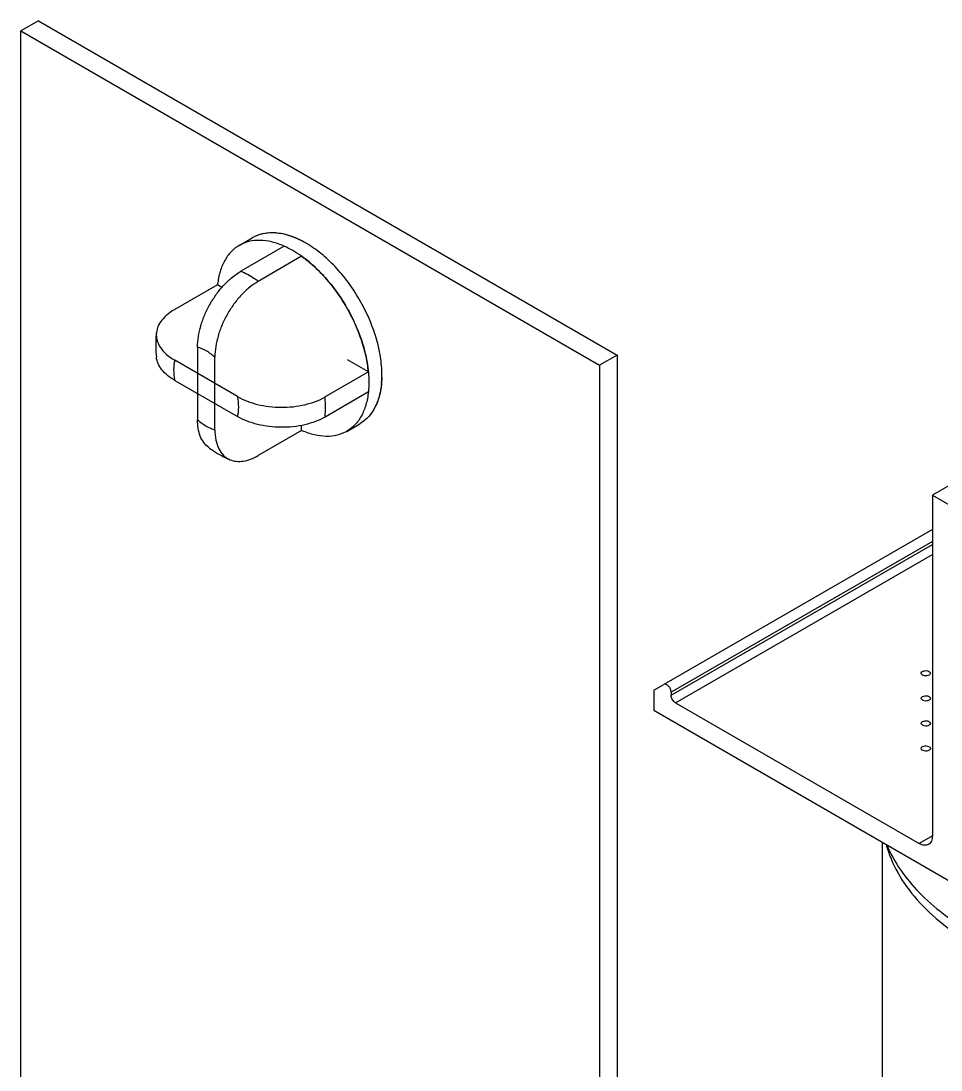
# Model space of a CAD drawing. Header units: millimetres. Extents: x 0 to 1189, y 0 to 858.
# Drawn here: x 262.9 to 412.9, y 165.9 to 336.9 of the extents above; entities that cross this region are included whole.
import ezdxf

# ---------------------------------------------------------------- set-up
doc = ezdxf.new("R2010")
doc.units = ezdxf.units.MM
doc.header["$LTSCALE"] = 65.395
doc.layers.get('0').update_dxf_attribs({"linetype": 'CONTINUOUS'})
doc.layers.add('AXIS', color=7, linetype='CONTINUOUS')
doc.layers.add('SURFACES', color=7, linetype='CONTINUOUS')

msp = doc.modelspace()

# ---------------------------------------------------------------- linework, layer by layer
at = {"color": 7, "linetype": 'Continuous'}
for p, q in [((265.76, 336.87), (262.93, 335.24)), ((265.76, 336.87), (360.07, 282.42)), ((262.93, 60.07), (262.93, 335.24)), ((262.93, 335.24), (357.24, 280.78)), ((305.84, 300.16), (298.77, 296.08)), ((308.67, 298.53), (301.6, 294.44)), ((294.96, 293.88), (287.89, 289.8)), ((295.68, 293.46), (294.96, 293.88)), ((291.7, 283.7), (291.7, 271.9)), ((294.53, 270.26), (294.53, 282.07)), ((360.07, 282.42), (357.24, 280.78)), ((360.07, 282.42), (360.07, 7.26)), ((298.22, 275.66), (288, 281.57)), ((319.55, 279.68), (316.17, 281.63)), ((357.24, 280.78), (357.24, 5.62)), ((319.55, 279.68), (312.48, 275.6)), ((288, 278.3), (298.22, 272.4)), ((319.55, 276.42), (312.48, 272.33)), ((308.67, 270.14), (301.6, 266.05)), ((308.67, 270.14), (308.67, 270.97)), ((428.32, 269.31), (411.47, 259.58)), ((411.47, 259.58), (414.29, 257.95)), ((411.47, 259.58), (411.47, 204.06)), ((411.47, 254.02), (367.7, 228.75)), ((366.08, 227.81), (367.7, 228.75)), ((366.08, 227.81), (366.08, 224.55)), ((368.9, 227.48), (368.9, 227)), ((369.61, 225.77), (409.34, 202.83))]:
    msp.add_line(p, q, dxfattribs=at)
at = {"color": 9, "linetype": 'Continuous'}
for p, q in [((411.47, 252.05), (368.9, 227.48)), ((368.9, 227), (411.47, 251.57)), ((369.61, 225.77), (411.47, 249.94)), ((411.47, 204.06), (409.34, 202.83))]:
    msp.add_line(p, q, dxfattribs=at)
at = {"color": 7, "linetype": 'Continuous'}
for centre, radius, start, end in [((308.57, 292.44), 13.69, 173.5459, 173.9618), ((308.56, 292.44), 13.67, 173.5458, 173.9663), ((289.76, 275.05), 30.3, 30.5771, 30.7819), ((289.77, 275.05), 30.3, 29.4222, 30.5772), ((289.76, 275.05), 30.3, 29.2181, 29.4226), ((314.23, 282.64), 13.69, 246.0385, 246.4544), ((314.22, 282.63), 13.67, 246.0341, 246.4545)]:
    msp.add_arc(centre, radius, start, end, dxfattribs=at)
for points, knots in [([(305.84, 300.16), (305.19, 300.45), (303.89, 300.91), (301.93, 301.2), (300.1, 301.02), (299, 300.59), (298.51, 300.3)], [0, 0, 0, 0, 0.282826, 0.539743, 0.77579, 1, 1, 1, 1]), ([(298.51, 300.3), (298.02, 300.02), (297.1, 299.29), (296.04, 297.82), (295.31, 296.01), (295.05, 294.68), (294.97, 293.98)], [0, 0, 0, 0, 0.224634, 0.46088, 0.717654, 1, 1, 1, 1]), ([(298.51, 300.3), (298.02, 300.02), (297.1, 299.29), (296.04, 297.82), (295.31, 296.01), (295.05, 294.68), (294.97, 293.98)], [0, 0, 0, 0, 0.224633, 0.460878, 0.71765, 1, 1, 1, 1]), ([(315.85, 290.46), (315.2, 291.56), (313.79, 293.65), (311.34, 296.39), (308.71, 298.61), (306.8, 299.73), (305.84, 300.16)], [0, 0, 0, 0, 0.271171, 0.533014, 0.77786, 1, 1, 1, 1]), ([(308.67, 298.53), (309.35, 298.04), (310.7, 296.95), (313.22, 294.39), (314.85, 292.15), (315.8, 290.56)], [0, 0, 0, 0, 0.234295, 0.481712, 1, 1, 1, 1]), ([(291.7, 283.7), (291.7, 284.87), (292.01, 286.68), (292.84, 289), (293.71, 290.75), (294.77, 292.39), (295.99, 293.87), (297.32, 295.12), (298.28, 295.79), (298.77, 296.08)], [0, 0, 0, 0, 0.236357, 0.365837, 0.498892, 0.632136, 0.762118, 0.885621, 1, 1, 1, 1]), ([(301.6, 294.44), (301.11, 294.16), (300.15, 293.48), (298.82, 292.24), (297.6, 290.76), (296.54, 289.12), (295.67, 287.36), (294.83, 285.04), (294.53, 283.23), (294.53, 282.07)], [0, 0, 0, 0, 0.114379, 0.237882, 0.367864, 0.501108, 0.634163, 0.763643, 1, 1, 1, 1]), ([(287.89, 289.8), (287.49, 289.57), (286.76, 289.07), (285.87, 288.18), (285.25, 287.2), (285.05, 286.49), (285, 286.14)], [0, 0, 0, 0, 0.287208, 0.546837, 0.781911, 1, 1, 1, 1]), ([(316.16, 289.93), (316.78, 288.82), (317.88, 286.55), (319.04, 283.07), (319.64, 279.67), (319.66, 277.46), (319.55, 276.42)], [0, 0, 0, 0, 0.27117, 0.533013, 0.777859, 1, 1, 1, 1]), ([(319.55, 279.68), (319.47, 280.52), (319.2, 282.23), (318.24, 285.69), (317.12, 288.22), (316.21, 289.84)], [0, 0, 0, 0, 0.234296, 0.481713, 1, 1, 1, 1]), ([(285, 286.14), (284.96, 285.81), (284.84, 284.46), (284.88, 283.09), (285, 282.08)], [0, 0, 0, 0, 0.249062, 1, 1, 1, 1]), ([(285, 286.14), (284.98, 285.93), (284.97, 285.51), (285.11, 284.65), (285.61, 283.58), (286.64, 282.46), (287.52, 281.85), (288, 281.57)], [0, 0, 0, 0, 0.10899, 0.218867, 0.449916, 0.708447, 1, 1, 1, 1]), ([(288, 278.3), (287.59, 278.54), (286.83, 279.05), (285.89, 279.97), (285.25, 280.98), (285.04, 281.72), (285, 282.08)], [0, 0, 0, 0, 0.287277, 0.547232, 0.782286, 1, 1, 1, 1]), ([(298.22, 275.66), (299.23, 275.08), (300.96, 274.44), (303.38, 274), (305.33, 273.88), (307.29, 273.98), (309.18, 274.3), (310.92, 274.82), (311.99, 275.32), (312.48, 275.6)], [0, 0, 0, 0, 0.236356, 0.365836, 0.498891, 0.632135, 0.762118, 0.885621, 1, 1, 1, 1]), ([(319.55, 276.42), (319.47, 275.7), (319.22, 274.35), (318.49, 272.51), (317.43, 271.01), (316.5, 270.28), (316.01, 269.99)], [0, 0, 0, 0, 0.282827, 0.539744, 0.775791, 1, 1, 1, 1]), ([(293.47, 267.41), (293.18, 267.62), (292.65, 268.18), (292.09, 269.24), (291.76, 270.51), (291.7, 271.42), (291.7, 271.9)], [0, 0, 0, 0, 0.217714, 0.452769, 0.712724, 1, 1, 1, 1]), ([(312.48, 272.33), (311.99, 272.05), (310.92, 271.56), (309.18, 271.03), (307.29, 270.71), (305.33, 270.62), (303.38, 270.74), (300.96, 271.18), (299.23, 271.82), (298.22, 272.4)], [0, 0, 0, 0, 0.114379, 0.237882, 0.367865, 0.501109, 0.634164, 0.763644, 1, 1, 1, 1]), ([(294.53, 270.26), (294.53, 269.7), (294.62, 268.64), (295.07, 267.18), (295.75, 266.21), (296.42, 265.66), (296.8, 265.46), (296.99, 265.38)], [0, 0, 0, 0, 0.291552, 0.550083, 0.781133, 0.89101, 1, 1, 1, 1]), ([(316.01, 269.99), (315.52, 269.71), (314.43, 269.28), (312.63, 269.1), (310.69, 269.37), (309.41, 269.81), (308.76, 270.1)], [0, 0, 0, 0, 0.224633, 0.460879, 0.717651, 1, 1, 1, 1]), ([(316.01, 269.99), (315.52, 269.71), (314.43, 269.28), (312.63, 269.1), (310.69, 269.37), (309.41, 269.81), (308.76, 270.1)], [0, 0, 0, 0, 0.224634, 0.460881, 0.717655, 1, 1, 1, 1]), ([(293.47, 267.41), (293.75, 267.2), (294.86, 266.43), (296.06, 265.77), (296.99, 265.38)], [0, 0, 0, 0, 0.251627, 1, 1, 1, 1]), ([(296.99, 265.38), (297.32, 265.24), (298.03, 265.07), (299.19, 265.11), (300.41, 265.44), (301.2, 265.82), (301.6, 266.05)], [0, 0, 0, 0, 0.21809, 0.453165, 0.712793, 1, 1, 1, 1]), ([(368.9, 227.48), (368.9, 227.65), (368.8, 228.03), (368.49, 228.55), (367.93, 228.89), (367.7, 228.75)], [0, 0, 0, 0, 0.277659, 0.577358, 1, 1, 1, 1]), ([(369.61, 225.77), (369.4, 225.89), (369.07, 226.28), (368.9, 226.75), (368.9, 227)], [0, 0, 0, 0, 0.499999, 1, 1, 1, 1]), ([(411.47, 204.06), (411.47, 203.77), (411.4, 203.24), (411.05, 202.8), (410.84, 202.68)], [0, 0, 0, 0, 0.550825, 1, 1, 1, 1]), ([(410.84, 202.68), (410.64, 202.57), (410.09, 202.48), (409.59, 202.69), (409.34, 202.83)], [0, 0, 0, 0, 0.449176, 1, 1, 1, 1])]:
    msp.add_open_spline(points, degree=3, knots=knots, dxfattribs=at)
at = {"color": 9, "linetype": 'Continuous'}
for points, knots in [([(301.6, 294.44), (301.37, 294.61), (300.47, 295.22), (299.51, 295.75), (298.77, 296.08)], [0, 0, 0, 0, 0.260752, 1, 1, 1, 1]), ([(294.53, 282.07), (294.09, 282.46), (293.21, 283.12), (292.19, 283.57), (291.7, 283.7)], [0, 0, 0, 0, 0.533453, 1, 1, 1, 1]), ([(288, 281.57), (287.87, 281.07), (287.75, 279.97), (287.88, 278.87), (288, 278.3)], [0, 0, 0, 0, 0.466488, 1, 1, 1, 1]), ([(298.22, 272.4), (298.36, 272.89), (298.48, 274), (298.35, 275.09), (298.22, 275.66)], [0, 0, 0, 0, 0.466488, 1, 1, 1, 1]), ([(312.48, 272.33), (312.51, 272.59), (312.59, 273.68), (312.56, 274.78), (312.48, 275.6)], [0, 0, 0, 0, 0.239326, 1, 1, 1, 1]), ([(291.7, 271.9), (292.13, 271.51), (293.02, 270.84), (294.03, 270.39), (294.53, 270.26)], [0, 0, 0, 0, 0.533453, 1, 1, 1, 1]), ([(403.93, 202.69), (404.36, 201.09), (405.72, 197.87), (408.93, 193.47), (413.26, 189.45), (418.61, 185.88), (424.85, 182.84), (434.35, 179.52), (442.03, 178.14), (447.27, 177.66)], [0, 0, 0, 0, 0.094234, 0.195984, 0.307278, 0.428846, 0.560359, 0.700675, 1, 1, 1, 1])]:
    msp.add_open_spline(points, degree=3, knots=knots, dxfattribs=at)
at = {"layer": 'AXIS', "color": 7, "linetype": 'Continuous'}
for p, q in [((298.51, 300.3), (300.63, 301.53)), ((316.01, 269.99), (318.13, 271.22))]:
    msp.add_line(p, q, dxfattribs=at)
for centre, radius, start, end in [((302.03, 288.06), 14.59, 63.3553, 65.1149), ((301.46, 286.96), 15.83, 59.9867, 63.3167), ((301.3, 286.67), 16.15, 59.997, 61.6449), ((305.92, 279.22), 15.83, 356.6834, 0.0133), ((305.59, 279.23), 16.16, 358.3559, 0.0033), ((307.16, 279.16), 14.59, 354.8862, 356.6453)]:
    msp.add_arc(centre, radius, start, end, dxfattribs=at)
for points, knots in [([(308.97, 300.89), (308.23, 301.28), (306.77, 301.93), (304.54, 302.41), (302.76, 302.33), (301.48, 301.96), (300.9, 301.69), (300.63, 301.53)], [0, 0, 0, 0, 0.287688, 0.546065, 0.779857, 0.890875, 1, 1, 1, 1]), ([(308.16, 301.29), (307.49, 301.6), (306.16, 302.1), (304.15, 302.42), (302.27, 302.26), (301.13, 301.82), (300.63, 301.53)], [0, 0, 0, 0, 0.283866, 0.541103, 0.776718, 1, 1, 1, 1]), ([(321.75, 279.23), (321.75, 280.21), (321.57, 282.24), (320.86, 285.31), (319.71, 288.42), (318.18, 291.46), (316.32, 294.3), (314.2, 296.84), (311.9, 299), (310.22, 300.17), (309.38, 300.66)], [0, 0, 0, 0, 0.114155, 0.237326, 0.366976, 0.500001, 0.633025, 0.762675, 0.885846, 1, 1, 1, 1]), ([(321.74, 278.76), (321.72, 277.93), (321.55, 276.34), (320.85, 274.16), (319.89, 272.66), (318.93, 271.74), (318.4, 271.38), (318.13, 271.22)], [0, 0, 0, 0, 0.287682, 0.546061, 0.779856, 0.890874, 1, 1, 1, 1]), ([(321.69, 277.86), (321.63, 277.12), (321.39, 275.72), (320.66, 273.82), (319.58, 272.27), (318.63, 271.51), (318.13, 271.22)], [0, 0, 0, 0, 0.283866, 0.541104, 0.776719, 1, 1, 1, 1]), ([(409.65, 230.57), (409.65, 230.6), (409.68, 230.73), (409.78, 230.83), (409.87, 230.88)], [0, 0, 0, 0, 0.220966, 1, 1, 1, 1]), ([(409.87, 230.88), (409.99, 230.94), (410.27, 231.02), (410.73, 231.01), (411.15, 230.77), (411.15, 230.57)], [0, 0, 0, 0, 0.277667, 0.577386, 1, 1, 1, 1]), ([(410.93, 230.26), (410.82, 230.2), (410.53, 230.13), (410.07, 230.13), (409.65, 230.37), (409.65, 230.57)], [0, 0, 0, 0, 0.277667, 0.577386, 1, 1, 1, 1]), ([(411.15, 230.57), (411.15, 230.54), (411.13, 230.41), (411.02, 230.31), (410.93, 230.26)], [0, 0, 0, 0, 0.220966, 1, 1, 1, 1]), ([(409.65, 226.49), (409.65, 226.52), (409.68, 226.65), (409.78, 226.74), (409.87, 226.79)], [0, 0, 0, 0, 0.220966, 1, 1, 1, 1]), ([(410.93, 226.18), (410.82, 226.11), (410.53, 226.04), (410.07, 226.05), (409.65, 226.28), (409.65, 226.49)], [0, 0, 0, 0, 0.277667, 0.577386, 1, 1, 1, 1]), ([(409.87, 226.79), (409.99, 226.86), (410.27, 226.93), (410.73, 226.93), (411.15, 226.69), (411.15, 226.49)], [0, 0, 0, 0, 0.277667, 0.577386, 1, 1, 1, 1]), ([(411.15, 226.49), (411.15, 226.46), (411.13, 226.33), (411.02, 226.23), (410.93, 226.18)], [0, 0, 0, 0, 0.220966, 1, 1, 1, 1]), ([(409.65, 222.41), (409.65, 222.43), (409.68, 222.56), (409.78, 222.66), (409.87, 222.71)], [0, 0, 0, 0, 0.220966, 1, 1, 1, 1]), ([(410.93, 222.1), (410.82, 222.03), (410.53, 221.96), (410.07, 221.97), (409.65, 222.2), (409.65, 222.41)], [0, 0, 0, 0, 0.277667, 0.577386, 1, 1, 1, 1]), ([(409.87, 222.71), (409.99, 222.78), (410.27, 222.85), (410.73, 222.84), (411.15, 222.61), (411.15, 222.41)], [0, 0, 0, 0, 0.277667, 0.577386, 1, 1, 1, 1]), ([(411.15, 222.41), (411.15, 222.38), (411.13, 222.25), (411.02, 222.15), (410.93, 222.1)], [0, 0, 0, 0, 0.220966, 1, 1, 1, 1]), ([(409.65, 218.32), (409.65, 218.35), (409.68, 218.48), (409.78, 218.58), (409.87, 218.63)], [0, 0, 0, 0, 0.220966, 1, 1, 1, 1]), ([(410.93, 218.02), (410.82, 217.95), (410.53, 217.88), (410.07, 217.88), (409.65, 218.12), (409.65, 218.32)], [0, 0, 0, 0, 0.277667, 0.577386, 1, 1, 1, 1]), ([(409.87, 218.63), (409.99, 218.7), (410.27, 218.77), (410.73, 218.76), (411.15, 218.53), (411.15, 218.32)], [0, 0, 0, 0, 0.277667, 0.577386, 1, 1, 1, 1]), ([(411.15, 218.32), (411.15, 218.29), (411.13, 218.16), (411.02, 218.07), (410.93, 218.02)], [0, 0, 0, 0, 0.220966, 1, 1, 1, 1]), ([(404.03, 202.61), (405.24, 199.73), (408.18, 195.65), (413.29, 191.2), (419.87, 186.89), (429.76, 182.7), (438.36, 180.81), (442.91, 180.17)], [0, 0, 0, 0, 0.200894, 0.314034, 0.436116, 0.705014, 1, 1, 1, 1])]:
    msp.add_open_spline(points, degree=3, knots=knots, dxfattribs=at)
at = {"layer": 'SURFACES', "color": 7, "linetype": 'Continuous'}
for p, q in [((366.08, 224.55), (459.68, 170.5)), ((403.31, 203.05), (403.31, 135.1))]:
    msp.add_line(p, q, dxfattribs=at)

doc.saveas('drawing.dxf')
